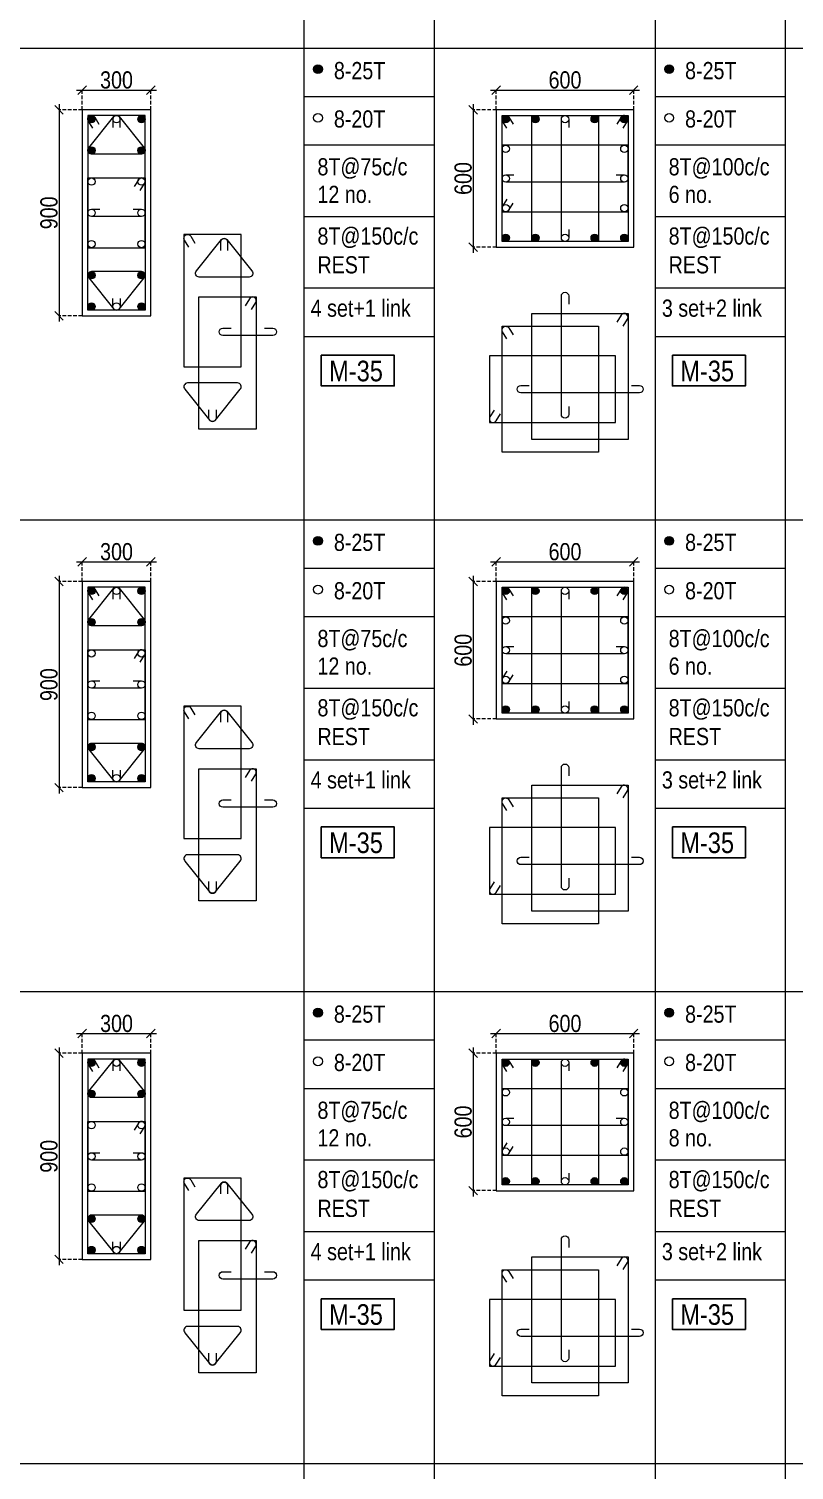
# Model space of a CAD drawing. Header units: millimetres. Extents: x 1112055 to 3390982, y -148532 to 766891.
# Drawn here: x 2762211 to 2775579, y 599864 to 625039 of the extents above; entities that cross this region are included whole.
import ezdxf
from ezdxf.enums import TextEntityAlignment as Align

# ---------------------------------------------------------------- set-up
doc = ezdxf.new("R2010")
doc.units = ezdxf.units.MM
doc.header["$PDMODE"] = 35
doc.header["$PDSIZE"] = -25
doc.linetypes.add('DASHED2', pattern=[0.375, 0.25, -0.125])
doc.linetypes.add('Hidden', pattern=[9.525, 6.35, -3.175])
for name, color, linetype, lineweight in [('B COL. SIZE DIM', 220, 'Continuous', 25), ('B COLSCH', 204, 'Continuous', 20), ('B COLUMN', 1, 'Hidden', 9), ('B STEEL', 34, 'Continuous', 15)]:
    doc.layers.add(name, color=color, linetype=linetype, lineweight=lineweight)
doc.layers.add('B TEXT', color=7, linetype='Continuous')
doc.styles.add('dim inside', font='romans.shx', dxfattribs={"width": 0.8, "height": 125})
doc.styles.add('SWINC', font='swissc.ttf')
doc.dimstyles.new('dim inside', dxfattribs={"dimtxt": 125, "dimasz": 100, "dimexe": 0, "dimexo": 0, "dimgap": 10, "dimtad": 0, "dimdec": 0, "dimzin": 0, "dimdsep": 46, "dimtxsty": 'dim inside', "dimblk": 'SMALL', "dimcen": 0.09, "dimadec": 0, "dimazin": 0, "dimtfac": 1, "dimtdec": 0, "dimtofl": 0, "dimtmove": 0, "dimatfit": 3, "dimfxl": 1, "dimtolj": 1, "dimtzin": 0, "dimarcsym": 2})

# ---------------------------------------------------------------- blocks, each defined once
blk = doc.blocks.new('_Oblique')
at = {"color": 0, "linetype": 'ByBlock', "lineweight": -2}
blk.add_line((-0.5, -0.5), (0.5, 0.5), dxfattribs=at)
blk = doc.blocks.new('*D5499')
at = {"layer": 'B COL. SIZE DIM', "color": 250, "lineweight": 9, "ltscale": 250, "transparency": 16777216}
blk.add_line((2763043, 607490), (2764443, 607490), dxfattribs=at)
at = {"layer": 'B COL. SIZE DIM', "color": 250, "linetype": 'DASHED2', "lineweight": 9, "ltscale": 250, "transparency": 16777216}
for p, q in [((2763143, 607146), (2763143, 607490)), ((2764343, 607146), (2764343, 607490))]:
    blk.add_line(p, q, dxfattribs=at)
at = {"layer": 'Defpoints', "color": 0, "lineweight": 40, "transparency": 16777216}
for p in [(2764343, 607490), (2763143, 607146), (2764343, 607146)]:
    blk.add_point(p, dxfattribs=at)
at = {"layer": 'B COL. SIZE DIM', "color": 250, "lineweight": 9, "transparency": 16777216, "xscale": 150, "yscale": 150, "zscale": 150, "rotation": 180}
blk.add_blockref('_Oblique', (2763143, 607490), dxfattribs=at)
at = {"layer": 'B COL. SIZE DIM', "color": 250, "lineweight": 9, "transparency": 16777216, "xscale": 150, "yscale": 150, "zscale": 150}
blk.add_blockref('_Oblique', (2764343, 607490), dxfattribs=at)
at = {"layer": 'B COL. SIZE DIM', "color": 6, "transparency": 16777216, "insert": (2763743, 607665), "char_height": 300, "attachment_point": 5, "style": 'SWINC'}
blk.add_mtext('\\A1;300', dxfattribs=at)
blk = doc.blocks.new('*D5500')
at = {"layer": 'B COL. SIZE DIM', "color": 250, "lineweight": 9, "ltscale": 250, "transparency": 16777216}
blk.add_line((2762739, 607246), (2762739, 603446), dxfattribs=at)
at = {"layer": 'B COL. SIZE DIM', "color": 250, "linetype": 'DASHED2', "lineweight": 9, "ltscale": 250, "transparency": 16777216}
for p, q in [((2763143, 607146), (2762739, 607146)), ((2763143, 603546), (2762739, 603546))]:
    blk.add_line(p, q, dxfattribs=at)
at = {"layer": 'Defpoints', "color": 0, "lineweight": 40, "transparency": 16777216}
for p in [(2763143, 607146), (2762739, 603546), (2763143, 603546)]:
    blk.add_point(p, dxfattribs=at)
at = {"layer": 'B COL. SIZE DIM', "color": 250, "lineweight": 9, "transparency": 16777216, "xscale": 150, "yscale": 150, "zscale": 150}
for p, rotation in [((2762739, 607146), 90), ((2762739, 603546), 270)]:
    blk.add_blockref('_Oblique', p, dxfattribs=dict(at, rotation=rotation))
at = {"layer": 'B COL. SIZE DIM', "color": 6, "transparency": 16777216, "insert": (2762564, 605346), "char_height": 300, "attachment_point": 5, "rotation": 90, "style": 'SWINC'}
blk.add_mtext('\\A1;900', dxfattribs=at)
blk = doc.blocks.new('*D5501')
at = {"layer": 'B COL. SIZE DIM', "color": 250, "lineweight": 9, "ltscale": 250, "transparency": 16777216}
blk.add_line((2763043, 615730), (2764443, 615730), dxfattribs=at)
at = {"layer": 'B COL. SIZE DIM', "color": 250, "linetype": 'DASHED2', "lineweight": 9, "ltscale": 250, "transparency": 16777216}
for p, q in [((2763143, 615385), (2763143, 615730)), ((2764343, 615385), (2764343, 615730))]:
    blk.add_line(p, q, dxfattribs=at)
at = {"layer": 'Defpoints', "color": 0, "lineweight": 40, "transparency": 16777216}
for p in [(2764343, 615730), (2763143, 615385), (2764343, 615385)]:
    blk.add_point(p, dxfattribs=at)
at = {"layer": 'B COL. SIZE DIM', "color": 250, "lineweight": 9, "transparency": 16777216, "xscale": 150, "yscale": 150, "zscale": 150, "rotation": 180}
blk.add_blockref('_Oblique', (2763143, 615730), dxfattribs=at)
at = {"layer": 'B COL. SIZE DIM', "color": 250, "lineweight": 9, "transparency": 16777216, "xscale": 150, "yscale": 150, "zscale": 150}
blk.add_blockref('_Oblique', (2764343, 615730), dxfattribs=at)
at = {"layer": 'B COL. SIZE DIM', "color": 6, "transparency": 16777216, "insert": (2763743, 615905), "char_height": 300, "attachment_point": 5, "style": 'SWINC'}
blk.add_mtext('\\A1;300', dxfattribs=at)
blk = doc.blocks.new('*D5502')
at = {"layer": 'B COL. SIZE DIM', "color": 250, "lineweight": 9, "ltscale": 250, "transparency": 16777216}
blk.add_line((2762739, 615485), (2762739, 611685), dxfattribs=at)
at = {"layer": 'B COL. SIZE DIM', "color": 250, "linetype": 'DASHED2', "lineweight": 9, "ltscale": 250, "transparency": 16777216}
for p, q in [((2763143, 615385), (2762739, 615385)), ((2763143, 611785), (2762739, 611785))]:
    blk.add_line(p, q, dxfattribs=at)
at = {"layer": 'Defpoints', "color": 0, "lineweight": 40, "transparency": 16777216}
for p in [(2763143, 615385), (2762739, 611785), (2763143, 611785)]:
    blk.add_point(p, dxfattribs=at)
at = {"layer": 'B COL. SIZE DIM', "color": 250, "lineweight": 9, "transparency": 16777216, "xscale": 150, "yscale": 150, "zscale": 150}
for p, rotation in [((2762739, 615385), 90), ((2762739, 611785), 270)]:
    blk.add_blockref('_Oblique', p, dxfattribs=dict(at, rotation=rotation))
at = {"layer": 'B COL. SIZE DIM', "color": 6, "transparency": 16777216, "insert": (2762564, 613585), "char_height": 300, "attachment_point": 5, "rotation": 90, "style": 'SWINC'}
blk.add_mtext('\\A1;900', dxfattribs=at)
blk = doc.blocks.new('*D5503')
at = {"layer": 'B COL. SIZE DIM', "color": 250, "lineweight": 9, "ltscale": 250, "transparency": 16777216}
blk.add_line((2763043, 623970), (2764443, 623970), dxfattribs=at)
at = {"layer": 'B COL. SIZE DIM', "color": 250, "linetype": 'DASHED2', "lineweight": 9, "ltscale": 250, "transparency": 16777216}
for p, q in [((2763143, 623625), (2763143, 623970)), ((2764343, 623625), (2764343, 623970))]:
    blk.add_line(p, q, dxfattribs=at)
at = {"layer": 'Defpoints', "color": 0, "lineweight": 40, "transparency": 16777216}
for p in [(2764343, 623970), (2763143, 623625), (2764343, 623625)]:
    blk.add_point(p, dxfattribs=at)
at = {"layer": 'B COL. SIZE DIM', "color": 250, "lineweight": 9, "transparency": 16777216, "xscale": 150, "yscale": 150, "zscale": 150, "rotation": 180}
blk.add_blockref('_Oblique', (2763143, 623970), dxfattribs=at)
at = {"layer": 'B COL. SIZE DIM', "color": 250, "lineweight": 9, "transparency": 16777216, "xscale": 150, "yscale": 150, "zscale": 150}
blk.add_blockref('_Oblique', (2764343, 623970), dxfattribs=at)
at = {"layer": 'B COL. SIZE DIM', "color": 6, "transparency": 16777216, "insert": (2763743, 624145), "char_height": 300, "attachment_point": 5, "style": 'SWINC'}
blk.add_mtext('\\A1;300', dxfattribs=at)
blk = doc.blocks.new('*D5504')
at = {"layer": 'B COL. SIZE DIM', "color": 250, "lineweight": 9, "ltscale": 250, "transparency": 16777216}
blk.add_line((2762739, 623725), (2762739, 619925), dxfattribs=at)
at = {"layer": 'B COL. SIZE DIM', "color": 250, "linetype": 'DASHED2', "lineweight": 9, "ltscale": 250, "transparency": 16777216}
for p, q in [((2763143, 623625), (2762739, 623625)), ((2763143, 620025), (2762739, 620025))]:
    blk.add_line(p, q, dxfattribs=at)
at = {"layer": 'Defpoints', "color": 0, "lineweight": 40, "transparency": 16777216}
for p in [(2763143, 623625), (2762739, 620025), (2763143, 620025)]:
    blk.add_point(p, dxfattribs=at)
at = {"layer": 'B COL. SIZE DIM', "color": 250, "lineweight": 9, "transparency": 16777216, "xscale": 150, "yscale": 150, "zscale": 150}
for p, rotation in [((2762739, 623625), 90), ((2762739, 620025), 270)]:
    blk.add_blockref('_Oblique', p, dxfattribs=dict(at, rotation=rotation))
at = {"layer": 'B COL. SIZE DIM', "color": 6, "transparency": 16777216, "insert": (2762564, 621825), "char_height": 300, "attachment_point": 5, "rotation": 90, "style": 'SWINC'}
blk.add_mtext('\\A1;900', dxfattribs=at)
blk = doc.blocks.new('*D5677')
at = {"layer": 'B COL. SIZE DIM', "color": 250, "lineweight": 9, "ltscale": 250, "transparency": 16777216}
blk.add_line((2770276, 607490), (2772876, 607490), dxfattribs=at)
at = {"layer": 'B COL. SIZE DIM', "color": 250, "linetype": 'DASHED2', "lineweight": 9, "ltscale": 250, "transparency": 16777216}
for p, q in [((2770376, 607146), (2770376, 607490)), ((2772776, 607146), (2772776, 607490))]:
    blk.add_line(p, q, dxfattribs=at)
at = {"layer": 'Defpoints', "color": 0, "lineweight": 40, "transparency": 16777216}
for p in [(2772776, 607490), (2770376, 607146), (2772776, 607146)]:
    blk.add_point(p, dxfattribs=at)
at = {"layer": 'B COL. SIZE DIM', "color": 250, "lineweight": 9, "transparency": 16777216, "xscale": 150, "yscale": 150, "zscale": 150, "rotation": 180}
blk.add_blockref('_Oblique', (2770376, 607490), dxfattribs=at)
at = {"layer": 'B COL. SIZE DIM', "color": 250, "lineweight": 9, "transparency": 16777216, "xscale": 150, "yscale": 150, "zscale": 150}
blk.add_blockref('_Oblique', (2772776, 607490), dxfattribs=at)
at = {"layer": 'B COL. SIZE DIM', "color": 6, "transparency": 16777216, "insert": (2771576, 607665), "char_height": 300, "attachment_point": 5, "style": 'SWINC'}
blk.add_mtext('\\A1;600', dxfattribs=at)
blk = doc.blocks.new('*D5678')
at = {"layer": 'B COL. SIZE DIM', "color": 250, "lineweight": 9, "ltscale": 250, "transparency": 16777216}
blk.add_line((2769973, 607246), (2769973, 604646), dxfattribs=at)
at = {"layer": 'B COL. SIZE DIM', "color": 250, "linetype": 'DASHED2', "lineweight": 9, "ltscale": 250, "transparency": 16777216}
for p, q in [((2770376, 607146), (2769973, 607146)), ((2770376, 604746), (2769973, 604746))]:
    blk.add_line(p, q, dxfattribs=at)
at = {"layer": 'Defpoints', "color": 0, "lineweight": 40, "transparency": 16777216}
for p in [(2770376, 607146), (2769973, 604746), (2770376, 604746)]:
    blk.add_point(p, dxfattribs=at)
at = {"layer": 'B COL. SIZE DIM', "color": 250, "lineweight": 9, "transparency": 16777216, "xscale": 150, "yscale": 150, "zscale": 150}
for p, rotation in [((2769973, 607146), 90), ((2769973, 604746), 270)]:
    blk.add_blockref('_Oblique', p, dxfattribs=dict(at, rotation=rotation))
at = {"layer": 'B COL. SIZE DIM', "color": 6, "transparency": 16777216, "insert": (2769798, 605946), "char_height": 300, "attachment_point": 5, "rotation": 90, "style": 'SWINC'}
blk.add_mtext('\\A1;600', dxfattribs=at)
blk = doc.blocks.new('*D5679')
at = {"layer": 'B COL. SIZE DIM', "color": 250, "lineweight": 9, "ltscale": 250, "transparency": 16777216}
blk.add_line((2770276, 615730), (2772876, 615730), dxfattribs=at)
at = {"layer": 'B COL. SIZE DIM', "color": 250, "linetype": 'DASHED2', "lineweight": 9, "ltscale": 250, "transparency": 16777216}
for p, q in [((2770376, 615385), (2770376, 615730)), ((2772776, 615385), (2772776, 615730))]:
    blk.add_line(p, q, dxfattribs=at)
at = {"layer": 'Defpoints', "color": 0, "lineweight": 40, "transparency": 16777216}
for p in [(2772776, 615730), (2770376, 615385), (2772776, 615385)]:
    blk.add_point(p, dxfattribs=at)
at = {"layer": 'B COL. SIZE DIM', "color": 250, "lineweight": 9, "transparency": 16777216, "xscale": 150, "yscale": 150, "zscale": 150, "rotation": 180}
blk.add_blockref('_Oblique', (2770376, 615730), dxfattribs=at)
at = {"layer": 'B COL. SIZE DIM', "color": 250, "lineweight": 9, "transparency": 16777216, "xscale": 150, "yscale": 150, "zscale": 150}
blk.add_blockref('_Oblique', (2772776, 615730), dxfattribs=at)
at = {"layer": 'B COL. SIZE DIM', "color": 6, "transparency": 16777216, "insert": (2771576, 615905), "char_height": 300, "attachment_point": 5, "style": 'SWINC'}
blk.add_mtext('\\A1;600', dxfattribs=at)
blk = doc.blocks.new('*D5680')
at = {"layer": 'B COL. SIZE DIM', "color": 250, "lineweight": 9, "ltscale": 250, "transparency": 16777216}
blk.add_line((2769973, 615485), (2769973, 612885), dxfattribs=at)
at = {"layer": 'B COL. SIZE DIM', "color": 250, "linetype": 'DASHED2', "lineweight": 9, "ltscale": 250, "transparency": 16777216}
for p, q in [((2770376, 615385), (2769973, 615385)), ((2770376, 612985), (2769973, 612985))]:
    blk.add_line(p, q, dxfattribs=at)
at = {"layer": 'Defpoints', "color": 0, "lineweight": 40, "transparency": 16777216}
for p in [(2770376, 615385), (2769973, 612985), (2770376, 612985)]:
    blk.add_point(p, dxfattribs=at)
at = {"layer": 'B COL. SIZE DIM', "color": 250, "lineweight": 9, "transparency": 16777216, "xscale": 150, "yscale": 150, "zscale": 150}
for p, rotation in [((2769973, 615385), 90), ((2769973, 612985), 270)]:
    blk.add_blockref('_Oblique', p, dxfattribs=dict(at, rotation=rotation))
at = {"layer": 'B COL. SIZE DIM', "color": 6, "transparency": 16777216, "insert": (2769798, 614185), "char_height": 300, "attachment_point": 5, "rotation": 90, "style": 'SWINC'}
blk.add_mtext('\\A1;600', dxfattribs=at)
blk = doc.blocks.new('*D5681')
at = {"layer": 'B COL. SIZE DIM', "color": 250, "lineweight": 9, "ltscale": 250, "transparency": 16777216}
blk.add_line((2770276, 623970), (2772876, 623970), dxfattribs=at)
at = {"layer": 'B COL. SIZE DIM', "color": 250, "linetype": 'DASHED2', "lineweight": 9, "ltscale": 250, "transparency": 16777216}
for p, q in [((2770376, 623625), (2770376, 623970)), ((2772776, 623625), (2772776, 623970))]:
    blk.add_line(p, q, dxfattribs=at)
at = {"layer": 'Defpoints', "color": 0, "lineweight": 40, "transparency": 16777216}
for p in [(2772776, 623970), (2770376, 623625), (2772776, 623625)]:
    blk.add_point(p, dxfattribs=at)
at = {"layer": 'B COL. SIZE DIM', "color": 250, "lineweight": 9, "transparency": 16777216, "xscale": 150, "yscale": 150, "zscale": 150, "rotation": 180}
blk.add_blockref('_Oblique', (2770376, 623970), dxfattribs=at)
at = {"layer": 'B COL. SIZE DIM', "color": 250, "lineweight": 9, "transparency": 16777216, "xscale": 150, "yscale": 150, "zscale": 150}
blk.add_blockref('_Oblique', (2772776, 623970), dxfattribs=at)
at = {"layer": 'B COL. SIZE DIM', "color": 6, "transparency": 16777216, "insert": (2771576, 624145), "char_height": 300, "attachment_point": 5, "style": 'SWINC'}
blk.add_mtext('\\A1;600', dxfattribs=at)
blk = doc.blocks.new('*D5682')
at = {"layer": 'B COL. SIZE DIM', "color": 250, "lineweight": 9, "ltscale": 250, "transparency": 16777216}
blk.add_line((2769973, 623725), (2769973, 621125), dxfattribs=at)
at = {"layer": 'B COL. SIZE DIM', "color": 250, "linetype": 'DASHED2', "lineweight": 9, "ltscale": 250, "transparency": 16777216}
for p, q in [((2770376, 623625), (2769973, 623625)), ((2770376, 621225), (2769973, 621225))]:
    blk.add_line(p, q, dxfattribs=at)
at = {"layer": 'Defpoints', "color": 0, "lineweight": 40, "transparency": 16777216}
for p in [(2770376, 623625), (2769973, 621225), (2770376, 621225)]:
    blk.add_point(p, dxfattribs=at)
at = {"layer": 'B COL. SIZE DIM', "color": 250, "lineweight": 9, "transparency": 16777216, "xscale": 150, "yscale": 150, "zscale": 150}
for p, rotation in [((2769973, 623625), 90), ((2769973, 621225), 270)]:
    blk.add_blockref('_Oblique', p, dxfattribs=dict(at, rotation=rotation))
at = {"layer": 'B COL. SIZE DIM', "color": 6, "transparency": 16777216, "insert": (2769798, 622425), "char_height": 300, "attachment_point": 5, "rotation": 90, "style": 'SWINC'}
blk.add_mtext('\\A1;600', dxfattribs=at)

msp = doc.modelspace()

# ---------------------------------------------------------------- hatches: boundary and pattern name
at = {"layer": 'B STEEL', "lineweight": 9, "ltscale": 0.5}
h = msp.add_hatch(color=34, dxfattribs=at)
edge = h.paths.add_edge_path()
edge.add_arc((2767261.3, 624334.4), 76.8, 0, 360)
h = msp.add_hatch(color=34, dxfattribs=at)
edge = h.paths.add_edge_path()
edge.add_arc((2773394.9, 624334.4), 76.8, 0, 360)
h = msp.add_hatch(color=34, dxfattribs=at)
edge = h.paths.add_edge_path()
edge.add_arc((2763306.9, 623461.2), 64, 0, 360)
h = msp.add_hatch(color=34, dxfattribs=at)
edge = h.paths.add_edge_path()
edge.add_arc((2764178.9, 623461.2), 64, 180, 540, ccw=False)
h = msp.add_hatch(color=34, dxfattribs=at)
edge = h.paths.add_edge_path()
edge.add_arc((2770540.5, 623461.2), 64, 0, 360)
at = {"layer": 'B STEEL'}
h = msp.add_hatch(color=34, dxfattribs=at)
edge = h.paths.add_edge_path()
edge.add_arc((2771058.5, 623461.2), 64, 0, 360)
h = msp.add_hatch(color=34, dxfattribs=at)
edge = h.paths.add_edge_path()
edge.add_arc((2772094.4, 623461.2), 64, 0, 360)
at = {"layer": 'B STEEL', "lineweight": 9, "ltscale": 0.5}
h = msp.add_hatch(color=34, dxfattribs=at)
edge = h.paths.add_edge_path()
edge.add_arc((2772612.4, 623461.2), 64, 180, 540, ccw=False)
h = msp.add_hatch(color=34, dxfattribs=at)
edge = h.paths.add_edge_path()
edge.add_arc((2763306.9, 622915.9), 64, 0, 360, ccw=False)
h = msp.add_hatch(color=34, dxfattribs=at)
edge = h.paths.add_edge_path()
edge.add_arc((2764178.9, 622915.9), 64, -180, 180)
h = msp.add_hatch(color=34, dxfattribs=at)
edge = h.paths.add_edge_path()
edge.add_arc((2770540.5, 621389.2), 64, 0, 360, ccw=False)
at = {"layer": 'B STEEL'}
h = msp.add_hatch(color=34, dxfattribs=at)
edge = h.paths.add_edge_path()
edge.add_arc((2771058.5, 621389.2), 64, 0, 360)
h = msp.add_hatch(color=34, dxfattribs=at)
edge = h.paths.add_edge_path()
edge.add_arc((2772094.4, 621389.2), 64, 0, 360)
at = {"layer": 'B STEEL', "lineweight": 9, "ltscale": 0.5}
h = msp.add_hatch(color=34, dxfattribs=at)
edge = h.paths.add_edge_path()
edge.add_arc((2772612.4, 621389.2), 64, -180, 180)
h = msp.add_hatch(color=34, dxfattribs=at)
edge = h.paths.add_edge_path()
edge.add_arc((2763306.9, 620734.6), 64, 0, 360, ccw=False)
h = msp.add_hatch(color=34, dxfattribs=at)
edge = h.paths.add_edge_path()
edge.add_arc((2764178.9, 620734.6), 64, -180, 180)
h = msp.add_hatch(color=34, dxfattribs=at)
edge = h.paths.add_edge_path()
edge.add_arc((2763306.9, 620189.2), 64, 0, 360, ccw=False)
h = msp.add_hatch(color=34, dxfattribs=at)
edge = h.paths.add_edge_path()
edge.add_arc((2764178.9, 620189.2), 64, -180, 180)
h = msp.add_hatch(color=34, dxfattribs=at)
edge = h.paths.add_edge_path()
edge.add_arc((2767261.3, 616094.5), 76.8, 0, 360)
h = msp.add_hatch(color=34, dxfattribs=at)
edge = h.paths.add_edge_path()
edge.add_arc((2773394.9, 616094.5), 76.8, 0, 360)
h = msp.add_hatch(color=34, dxfattribs=at)
edge = h.paths.add_edge_path()
edge.add_arc((2763306.9, 615221.3), 64, 0, 360)
h = msp.add_hatch(color=34, dxfattribs=at)
edge = h.paths.add_edge_path()
edge.add_arc((2764178.9, 615221.3), 64, 180, 540, ccw=False)
h = msp.add_hatch(color=34, dxfattribs=at)
edge = h.paths.add_edge_path()
edge.add_arc((2770540.5, 615221.3), 64, 0, 360)
at = {"layer": 'B STEEL'}
h = msp.add_hatch(color=34, dxfattribs=at)
edge = h.paths.add_edge_path()
edge.add_arc((2771058.5, 615221.3), 64, 0, 360)
h = msp.add_hatch(color=34, dxfattribs=at)
edge = h.paths.add_edge_path()
edge.add_arc((2772094.4, 615221.3), 64, 0, 360)
at = {"layer": 'B STEEL', "lineweight": 9, "ltscale": 0.5}
h = msp.add_hatch(color=34, dxfattribs=at)
edge = h.paths.add_edge_path()
edge.add_arc((2772612.4, 615221.3), 64, 180, 540, ccw=False)
h = msp.add_hatch(color=34, dxfattribs=at)
edge = h.paths.add_edge_path()
edge.add_arc((2763306.9, 614676), 64, 0, 360, ccw=False)
h = msp.add_hatch(color=34, dxfattribs=at)
edge = h.paths.add_edge_path()
edge.add_arc((2764178.9, 614676), 64, -180, 180)
h = msp.add_hatch(color=34, dxfattribs=at)
edge = h.paths.add_edge_path()
edge.add_arc((2770540.5, 613149.4), 64, 0, 360, ccw=False)
at = {"layer": 'B STEEL'}
h = msp.add_hatch(color=34, dxfattribs=at)
edge = h.paths.add_edge_path()
edge.add_arc((2771058.5, 613149.4), 64, 0, 360)
h = msp.add_hatch(color=34, dxfattribs=at)
edge = h.paths.add_edge_path()
edge.add_arc((2772094.4, 613149.4), 64, 0, 360)
at = {"layer": 'B STEEL', "lineweight": 9, "ltscale": 0.5}
h = msp.add_hatch(color=34, dxfattribs=at)
edge = h.paths.add_edge_path()
edge.add_arc((2772612.4, 613149.4), 64, -180, 180)
h = msp.add_hatch(color=34, dxfattribs=at)
edge = h.paths.add_edge_path()
edge.add_arc((2763306.9, 612494.7), 64, 0, 360, ccw=False)
h = msp.add_hatch(color=34, dxfattribs=at)
edge = h.paths.add_edge_path()
edge.add_arc((2764178.9, 612494.7), 64, -180, 180)
h = msp.add_hatch(color=34, dxfattribs=at)
edge = h.paths.add_edge_path()
edge.add_arc((2763306.9, 611949.4), 64, 0, 360, ccw=False)
h = msp.add_hatch(color=34, dxfattribs=at)
edge = h.paths.add_edge_path()
edge.add_arc((2764178.9, 611949.4), 64, -180, 180)
h = msp.add_hatch(color=34, dxfattribs=at)
edge = h.paths.add_edge_path()
edge.add_arc((2767261.3, 607854.7), 76.8, 0, 360)
h = msp.add_hatch(color=34, dxfattribs=at)
edge = h.paths.add_edge_path()
edge.add_arc((2773394.9, 607854.7), 76.8, 0, 360)
h = msp.add_hatch(color=34, dxfattribs=at)
edge = h.paths.add_edge_path()
edge.add_arc((2763306.9, 606981.5), 64, 0, 360)
h = msp.add_hatch(color=34, dxfattribs=at)
edge = h.paths.add_edge_path()
edge.add_arc((2764178.9, 606981.5), 64, 180, 540, ccw=False)
h = msp.add_hatch(color=34, dxfattribs=at)
edge = h.paths.add_edge_path()
edge.add_arc((2770540.5, 606981.5), 64, 0, 360)
at = {"layer": 'B STEEL'}
h = msp.add_hatch(color=34, dxfattribs=at)
edge = h.paths.add_edge_path()
edge.add_arc((2771058.5, 606981.5), 64, 0, 360)
h = msp.add_hatch(color=34, dxfattribs=at)
edge = h.paths.add_edge_path()
edge.add_arc((2772094.4, 606981.5), 64, 0, 360)
at = {"layer": 'B STEEL', "lineweight": 9, "ltscale": 0.5}
h = msp.add_hatch(color=34, dxfattribs=at)
edge = h.paths.add_edge_path()
edge.add_arc((2772612.4, 606981.5), 64, 180, 540, ccw=False)
h = msp.add_hatch(color=34, dxfattribs=at)
edge = h.paths.add_edge_path()
edge.add_arc((2763306.9, 606436.2), 64, 0, 360, ccw=False)
h = msp.add_hatch(color=34, dxfattribs=at)
edge = h.paths.add_edge_path()
edge.add_arc((2764178.9, 606436.2), 64, -180, 180)
h = msp.add_hatch(color=34, dxfattribs=at)
edge = h.paths.add_edge_path()
edge.add_arc((2770540.5, 604909.5), 64, 0, 360, ccw=False)
at = {"layer": 'B STEEL'}
h = msp.add_hatch(color=34, dxfattribs=at)
edge = h.paths.add_edge_path()
edge.add_arc((2771058.5, 604909.5), 64, 0, 360)
h = msp.add_hatch(color=34, dxfattribs=at)
edge = h.paths.add_edge_path()
edge.add_arc((2772094.4, 604909.5), 64, 0, 360)
at = {"layer": 'B STEEL', "lineweight": 9, "ltscale": 0.5}
h = msp.add_hatch(color=34, dxfattribs=at)
edge = h.paths.add_edge_path()
edge.add_arc((2772612.4, 604909.5), 64, -180, 180)
h = msp.add_hatch(color=34, dxfattribs=at)
edge = h.paths.add_edge_path()
edge.add_arc((2763306.9, 604254.9), 64, 0, 360, ccw=False)
h = msp.add_hatch(color=34, dxfattribs=at)
edge = h.paths.add_edge_path()
edge.add_arc((2764178.9, 604254.9), 64, -180, 180)
h = msp.add_hatch(color=34, dxfattribs=at)
edge = h.paths.add_edge_path()
edge.add_arc((2763306.9, 603709.5), 64, 0, 360, ccw=False)
h = msp.add_hatch(color=34, dxfattribs=at)
edge = h.paths.add_edge_path()
edge.add_arc((2764178.9, 603709.5), 64, -180, 180)

# ---------------------------------------------------------------- linework, layer by layer
at = {"layer": 'B COLSCH', "color": 250, "lineweight": 0}
for p, q in [((2769289.4, 649422.2), (2769289.4, 574628.3)), ((2775423, 649422.2), (2775423, 574628.3)), ((2773148.6, 641182.4), (2773148.6, 583503.5)), ((2767015, 632942.5), (2767015, 583503.5)), ((2686433.2, 624702.7), (2815548.4, 624702.7)), ((2767015, 623857.7), (2769289.4, 623857.7)), ((2773148.6, 623857.7), (2775423, 623857.7)), ((2767015, 623012.7), (2769289.4, 623012.7)), ((2773148.6, 623012.7), (2775423, 623012.7)), ((2767015, 621762.9), (2769289.4, 621762.9)), ((2773148.6, 621762.9), (2775423, 621762.9)), ((2767015, 620513.1), (2769289.4, 620513.1)), ((2773148.6, 620513.1), (2775423, 620513.1)), ((2767015, 619668.2), (2769289.4, 619668.2)), ((2773148.6, 619668.2), (2775423, 619668.2)), ((2686433.2, 616462.8), (2815548.4, 616462.8)), ((2767015, 615617.8), (2769289.4, 615617.8)), ((2773148.6, 615617.8), (2775423, 615617.8)), ((2767015, 614772.8), (2769289.4, 614772.8)), ((2773148.6, 614772.8), (2775423, 614772.8)), ((2767015, 613523.1), (2769289.4, 613523.1)), ((2773148.6, 613523.1), (2775423, 613523.1)), ((2767015, 612273.3), (2769289.4, 612273.3)), ((2773148.6, 612273.3), (2775423, 612273.3)), ((2767015, 611428.3), (2769289.4, 611428.3)), ((2773148.6, 611428.3), (2775423, 611428.3)), ((2686433.2, 608223), (2815548.4, 608223)), ((2767015, 607378), (2769289.4, 607378)), ((2773148.6, 607378), (2775423, 607378)), ((2767015, 606533), (2769289.4, 606533)), ((2773148.6, 606533), (2775423, 606533)), ((2767015, 605283.2), (2769289.4, 605283.2)), ((2773148.6, 605283.2), (2775423, 605283.2)), ((2767015, 604033.5), (2769289.4, 604033.5)), ((2773148.6, 604033.5), (2775423, 604033.5)), ((2767015, 603188.5), (2769289.4, 603188.5)), ((2773148.6, 603188.5), (2775423, 603188.5)), ((2686433.2, 599983.1), (2815548.4, 599983.1))]:
    msp.add_line(p, q, dxfattribs=at)
at = {"layer": 'B COLUMN', "color": 1, "linetype": 'ByBlock', "lineweight": 20}
for points in [[(2763142.9, 620025.2), (2764342.9, 620025.2), (2764342.9, 623625.2), (2763142.9, 623625.2)], [(2770376.5, 621225.2), (2772776.5, 621225.2), (2772776.5, 623625.2), (2770376.5, 623625.2)], [(2763142.9, 611785.4), (2764342.9, 611785.4), (2764342.9, 615385.4), (2763142.9, 615385.4)], [(2770376.5, 612985.4), (2772776.5, 612985.4), (2772776.5, 615385.4), (2770376.5, 615385.4)], [(2763142.9, 603545.5), (2764342.9, 603545.5), (2764342.9, 607145.5), (2763142.9, 607145.5)], [(2770376.5, 604745.5), (2772776.5, 604745.5), (2772776.5, 607145.5), (2770376.5, 607145.5)]]:
    msp.add_lwpolyline(points, close=True, dxfattribs=at)
at = {"layer": 'B STEEL', "color": 34, "lineweight": 9, "ltscale": 0.5}
for points in [[(2763242.9, 621215.9), (2764242.9, 621215.9), (2764242.9, 623525.2), (2763242.9, 623525.2)], [(2772158.5, 623525.2), (2772158.5, 621325.2), (2770476.5, 621325.2), (2770476.5, 623525.2)], [(2772676.5, 623525.2), (2772676.5, 621325.2), (2770994.4, 621325.2), (2770994.4, 623525.2)], [(2770476.5, 621843.2), (2772676.5, 621843.2), (2772676.5, 623007.2), (2770476.5, 623007.2)], [(2763242.9, 622434.6), (2764242.9, 622434.6), (2764242.9, 620125.2), (2763242.9, 620125.2)], [(2764920.2, 619136.8), (2765920.2, 619136.8), (2765920.2, 621446.1), (2764920.2, 621446.1)], [(2765182.9, 620355.5), (2766182.9, 620355.5), (2766182.9, 618046.1), (2765182.9, 618046.1)], [(2772158.5, 619844.4), (2772158.5, 617644.4), (2770476.5, 617644.4), (2770476.5, 619844.4)], [(2772676.5, 620067.4), (2772676.5, 617867.4), (2770994.4, 617867.4), (2770994.4, 620067.4)], [(2770255.2, 618162.3), (2772455.2, 618162.3), (2772455.2, 619326.4), (2770255.2, 619326.4)], [(2763242.9, 612976), (2764242.9, 612976), (2764242.9, 615285.4), (2763242.9, 615285.4)], [(2772158.5, 615285.4), (2772158.5, 613085.4), (2770476.5, 613085.4), (2770476.5, 615285.4)], [(2772676.5, 615285.4), (2772676.5, 613085.4), (2770994.4, 613085.4), (2770994.4, 615285.4)], [(2770476.5, 613603.4), (2772676.5, 613603.4), (2772676.5, 614767.4), (2770476.5, 614767.4)], [(2763242.9, 614194.7), (2764242.9, 614194.7), (2764242.9, 611885.4), (2763242.9, 611885.4)], [(2764920.2, 610896.9), (2765920.2, 610896.9), (2765920.2, 613206.3), (2764920.2, 613206.3)], [(2765182.9, 612115.6), (2766182.9, 612115.6), (2766182.9, 609806.3), (2765182.9, 609806.3)], [(2772676.5, 611827.6), (2772676.5, 609627.6), (2770994.4, 609627.6), (2770994.4, 611827.6)], [(2772158.5, 611604.5), (2772158.5, 609404.5), (2770476.5, 609404.5), (2770476.5, 611604.5)], [(2770255.2, 609922.5), (2772455.2, 609922.5), (2772455.2, 611086.5), (2770255.2, 611086.5)], [(2763242.9, 604736.2), (2764242.9, 604736.2), (2764242.9, 607045.5), (2763242.9, 607045.5)], [(2772158.5, 607045.5), (2772158.5, 604845.5), (2770476.5, 604845.5), (2770476.5, 607045.5)], [(2772676.5, 607045.5), (2772676.5, 604845.5), (2770994.4, 604845.5), (2770994.4, 607045.5)], [(2770476.5, 605363.5), (2772676.5, 605363.5), (2772676.5, 606527.5), (2770476.5, 606527.5)], [(2763242.9, 605954.9), (2764242.9, 605954.9), (2764242.9, 603645.5), (2763242.9, 603645.5)], [(2764920.2, 602657.1), (2765920.2, 602657.1), (2765920.2, 604966.5), (2764920.2, 604966.5)], [(2765182.9, 603875.8), (2766182.9, 603875.8), (2766182.9, 601566.5), (2765182.9, 601566.5)], [(2772676.5, 603587.7), (2772676.5, 601387.7), (2770994.4, 601387.7), (2770994.4, 603587.7)], [(2772158.5, 603364.7), (2772158.5, 601164.7), (2770476.5, 601164.7), (2770476.5, 603364.7)], [(2770255.2, 601682.7), (2772455.2, 601682.7), (2772455.2, 602846.7), (2770255.2, 602846.7)]]:
    msp.add_lwpolyline(points, close=True, dxfattribs=at)
for points in [[(2763327.2, 623306.2), (2763252.4, 623427.6, -1), (2763361.5, 623494.7), (2763436.2, 623373.3)], [(2763806.9, 623318.5), (2763806.9, 623461.2, 1), (2763678.9, 623461.2), (2763678.9, 623318.5)], [(2770560.7, 623306.2), (2770486, 623427.6, -1), (2770595, 623494.7), (2770669.8, 623373.3)], [(2771640.5, 621531.9), (2771640.5, 621389.2, -1), (2771512.4, 621389.2), (2771512.4, 623461.2, -1), (2771640.5, 623461.2), (2771640.5, 623318.5)], [(2772592.2, 623306.2), (2772667, 623427.6, 1), (2772557.9, 623494.7), (2772483.1, 623373.3)], [(2764158.6, 622215.5), (2764233.4, 622337, 1), (2764124.4, 622404.1), (2764049.6, 622282.6)], [(2772469.8, 622489.2), (2772612.4, 622489.2, -1), (2772612.4, 622361.2), (2770540.5, 622361.2, -1), (2770540.5, 622489.2), (2770683.1, 622489.2)], [(2764036.2, 621889.2), (2764178.9, 621889.2, -1), (2764178.9, 621761.2), (2763306.9, 621761.2, -1), (2763306.9, 621889.2), (2763449.6, 621889.2)], [(2770560.7, 622062.3), (2770486, 621940.8, 1), (2770595, 621873.7), (2770669.8, 621995.1)], [(2765004.5, 621227.1), (2764929.7, 621348.6, -1), (2765038.8, 621415.7), (2765113.5, 621294.2)], [(2765687.4, 621170.2), (2765687.4, 621312.8, 1), (2765559.4, 621312.8), (2765559.4, 621170.2)], [(2763806.9, 620331.9), (2763806.9, 620189.2, -1), (2763678.9, 620189.2), (2763678.9, 620331.9)], [(2766098.6, 620136.4), (2766173.4, 620257.9, 1), (2766064.3, 620325), (2765989.6, 620203.5)], [(2771640.5, 618444.4), (2771640.5, 618301.7, -1), (2771512.4, 618301.7), (2771512.4, 620373.7, -1), (2771640.5, 620373.7), (2771640.5, 620231.1)], [(2770560.7, 619625.3), (2770486, 619746.8, -1), (2770595, 619813.9), (2770669.8, 619692.4)], [(2772592.2, 619848.4), (2772667, 619969.9, 1), (2772557.9, 620037), (2772483.1, 619915.5)], [(2766330.1, 619810.2), (2766472.8, 619810.2, -1), (2766472.8, 619682.1), (2765600.8, 619682.1, -1), (2765600.8, 619810.2), (2765743.4, 619810.2)], [(2772735.4, 618808.4), (2772878, 618808.4, -1), (2772878, 618680.3), (2770806, 618680.3, -1), (2770806, 618808.4), (2770948.7, 618808.4)], [(2765484.3, 618386.4), (2765484.3, 618243.7, -1), (2765356.2, 618243.7), (2765356.2, 618386.4)], [(2770339.4, 618381.4), (2770264.7, 618259.9, 1), (2770373.7, 618192.8), (2770448.5, 618314.3)], [(2763327.2, 615066.3), (2763252.4, 615187.8, -1), (2763361.5, 615254.9), (2763436.2, 615133.4)], [(2763806.9, 615078.7), (2763806.9, 615221.3, 1), (2763678.9, 615221.3), (2763678.9, 615078.7)], [(2770560.7, 615066.3), (2770486, 615187.8, -1), (2770595, 615254.9), (2770669.8, 615133.4)], [(2771640.5, 613292), (2771640.5, 613149.4, -1), (2771512.4, 613149.4), (2771512.4, 615221.3, -1), (2771640.5, 615221.3), (2771640.5, 615078.7)], [(2772592.2, 615066.3), (2772667, 615187.8, 1), (2772557.9, 615254.9), (2772483.1, 615133.4)], [(2764158.6, 613975.7), (2764233.4, 614097.1, 1), (2764124.4, 614164.2), (2764049.6, 614042.8)], [(2772469.8, 614249.4), (2772612.4, 614249.4, -1), (2772612.4, 614121.3), (2770540.5, 614121.3, -1), (2770540.5, 614249.4), (2770683.1, 614249.4)], [(2770560.7, 613822.4), (2770486, 613700.9, 1), (2770595, 613633.8), (2770669.8, 613755.3)], [(2764036.2, 613649.4), (2764178.9, 613649.4, -1), (2764178.9, 613521.3), (2763306.9, 613521.3, -1), (2763306.9, 613649.4), (2763449.6, 613649.4)], [(2765004.5, 612987.2), (2764929.7, 613108.7, -1), (2765038.8, 613175.8), (2765113.5, 613054.4)], [(2765687.4, 612930.3), (2765687.4, 613073, 1), (2765559.4, 613073), (2765559.4, 612930.3)], [(2763806.9, 612092), (2763806.9, 611949.4, -1), (2763678.9, 611949.4), (2763678.9, 612092)], [(2766098.6, 611896.6), (2766173.4, 612018.1, 1), (2766064.3, 612085.2), (2765989.6, 611963.7)], [(2771640.5, 610204.5), (2771640.5, 610061.9, -1), (2771512.4, 610061.9), (2771512.4, 612133.9, -1), (2771640.5, 612133.9), (2771640.5, 611991.2)], [(2772592.2, 611608.5), (2772667, 611730, 1), (2772557.9, 611797.1), (2772483.1, 611675.6)], [(2766330.1, 611570.3), (2766472.8, 611570.3, -1), (2766472.8, 611442.3), (2765600.8, 611442.3, -1), (2765600.8, 611570.3), (2765743.4, 611570.3)], [(2770560.7, 611385.5), (2770486, 611506.9, -1), (2770595, 611574.1), (2770669.8, 611452.6)], [(2772735.4, 610568.5), (2772878, 610568.5, -1), (2772878, 610440.5), (2770806, 610440.5, -1), (2770806, 610568.5), (2770948.7, 610568.5)], [(2765484.3, 610146.5), (2765484.3, 610003.9, -1), (2765356.2, 610003.9), (2765356.2, 610146.5)], [(2770339.4, 610141.6), (2770264.7, 610020.1, 1), (2770373.7, 609953), (2770448.5, 610074.5)], [(2763327.2, 606826.5), (2763252.4, 606947.9, -1), (2763361.5, 607015.1), (2763436.2, 606893.6)], [(2763806.9, 606838.9), (2763806.9, 606981.5, 1), (2763678.9, 606981.5), (2763678.9, 606838.9)], [(2770560.7, 606826.5), (2770486, 606947.9, -1), (2770595, 607015.1), (2770669.8, 606893.6)], [(2771640.5, 605052.2), (2771640.5, 604909.5, -1), (2771512.4, 604909.5), (2771512.4, 606981.5, -1), (2771640.5, 606981.5), (2771640.5, 606838.9)], [(2772592.2, 606826.5), (2772667, 606947.9, 1), (2772557.9, 607015.1), (2772483.1, 606893.6)], [(2772469.8, 606009.5), (2772612.4, 606009.5, -1), (2772612.4, 605881.5), (2770540.5, 605881.5, -1), (2770540.5, 606009.5), (2770683.1, 606009.5)], [(2764158.6, 605735.8), (2764233.4, 605857.3, 1), (2764124.4, 605924.4), (2764049.6, 605802.9)], [(2770560.7, 605582.6), (2770486, 605461.1, 1), (2770595, 605394), (2770669.8, 605515.5)], [(2764036.2, 605409.5), (2764178.9, 605409.5, -1), (2764178.9, 605281.5), (2763306.9, 605281.5, -1), (2763306.9, 605409.5), (2763449.6, 605409.5)], [(2765004.5, 604747.4), (2764929.7, 604868.9, -1), (2765038.8, 604936), (2765113.5, 604814.5)], [(2765687.4, 604690.5), (2765687.4, 604833.1, 1), (2765559.4, 604833.1), (2765559.4, 604690.5)], [(2771640.5, 601964.7), (2771640.5, 601822, -1), (2771512.4, 601822), (2771512.4, 603894, -1), (2771640.5, 603894), (2771640.5, 603751.4)], [(2763806.9, 603852.2), (2763806.9, 603709.5, -1), (2763678.9, 603709.5), (2763678.9, 603852.2)], [(2766098.6, 603656.7), (2766173.4, 603778.2, 1), (2766064.3, 603845.3), (2765989.6, 603723.9)], [(2772592.2, 603368.7), (2772667, 603490.2, 1), (2772557.9, 603557.3), (2772483.1, 603435.8)], [(2766330.1, 603330.5), (2766472.8, 603330.5, -1), (2766472.8, 603202.4), (2765600.8, 603202.4, -1), (2765600.8, 603330.5), (2765743.4, 603330.5)], [(2770560.7, 603145.6), (2770486, 603267.1, -1), (2770595, 603334.2), (2770669.8, 603212.7)], [(2772735.4, 602328.7), (2772878, 602328.7, -1), (2772878, 602200.7), (2770806, 602200.7, -1), (2770806, 602328.7), (2770948.7, 602328.7)], [(2765484.3, 601906.7), (2765484.3, 601764, -1), (2765356.2, 601764), (2765356.2, 601906.7)], [(2770339.4, 601901.7), (2770264.7, 601780.2, 1), (2770373.7, 601713.1), (2770448.5, 601834.6)]]:
    msp.add_lwpolyline(points, format="xyb", dxfattribs=at)
for points in [[(2763788.1, 623506.5), (2764224.1, 622961.2, -0.6687154), (2764178.9, 622851.8), (2763306.9, 622851.8, -0.6687154), (2763261.7, 622961.2), (2763697.7, 623506.5, -0.4133445)], [(2765668.6, 621358.2), (2766104.6, 620812.8, -0.6687154), (2766059.4, 620703.5), (2765187.4, 620703.5, -0.6687154), (2765142.2, 620812.8), (2765578.2, 621358.2, -0.4133445)], [(2763788.1, 620143.9), (2764224.1, 620689.2, 0.6687154), (2764178.9, 620798.6), (2763306.9, 620798.6, 0.6687154), (2763261.7, 620689.2), (2763697.7, 620143.9, 0.4133445)], [(2765465.4, 618198.4), (2765901.4, 618743.7, 0.6687154), (2765856.2, 618853.1), (2764984.3, 618853.1, 0.6687154), (2764939.1, 618743.7), (2765375, 618198.4, 0.4133445)], [(2763788.1, 615266.7), (2764224.1, 614721.4, -0.6687154), (2764178.9, 614612), (2763306.9, 614612, -0.6687154), (2763261.7, 614721.4), (2763697.7, 615266.7, -0.4133445)], [(2765668.6, 613118.3), (2766104.6, 612573, -0.6687154), (2766059.4, 612463.6), (2765187.4, 612463.6, -0.6687154), (2765142.2, 612573), (2765578.2, 613118.3, -0.4133445)], [(2763788.1, 611904), (2764224.1, 612449.4, 0.6687154), (2764178.9, 612558.7), (2763306.9, 612558.7, 0.6687154), (2763261.7, 612449.4), (2763697.7, 611904, 0.4133445)], [(2765465.4, 609958.6), (2765901.4, 610503.9, 0.6687154), (2765856.2, 610613.2), (2764984.3, 610613.2, 0.6687154), (2764939.1, 610503.9), (2765375, 609958.6, 0.4133445)], [(2763788.1, 607026.8), (2764224.1, 606481.5, -0.6687154), (2764178.9, 606372.2), (2763306.9, 606372.2, -0.6687154), (2763261.7, 606481.5), (2763697.7, 607026.8, -0.4133445)], [(2765668.6, 604878.5), (2766104.6, 604333.1, -0.6687154), (2766059.4, 604223.8), (2765187.4, 604223.8, -0.6687154), (2765142.2, 604333.1), (2765578.2, 604878.5, -0.4133445)], [(2763788.1, 603664.2), (2764224.1, 604209.5, 0.6687154), (2764178.9, 604318.9), (2763306.9, 604318.9, 0.6687154), (2763261.7, 604209.5), (2763697.7, 603664.2, 0.4133445)], [(2765465.4, 601718.7), (2765901.4, 602264, 0.6687154), (2765856.2, 602373.4), (2764984.3, 602373.4, 0.6687154), (2764939.1, 602264), (2765375, 601718.7, 0.4133445)]]:
    msp.add_lwpolyline(points, format="xyb", close=True, dxfattribs=at)
for centre, radius in [((2767261.3, 624334.4), 76.8), ((2773394.9, 624334.4), 76.8), ((2763306.9, 623461.2), 64), ((2763742.9, 623461.2), 64), ((2764178.9, 623461.2), 64), ((2767261.3, 623484.1), 76.8), ((2770540.5, 623461.2), 64), ((2771058.5, 623461.2), 64), ((2771576.5, 623461.2), 64), ((2772094.4, 623461.2), 64), ((2772612.4, 623461.2), 64), ((2773394.9, 623484.1), 76.8), ((2763306.9, 622915.9), 64), ((2764178.9, 622915.9), 64), ((2770540.5, 622943.2), 64), ((2772612.4, 622943.2), 64), ((2763306.9, 622370.5), 64), ((2764178.9, 622370.5), 64), ((2770540.5, 622425.2), 64), ((2772612.4, 622425.2), 64), ((2763306.9, 621825.2), 64), ((2764178.9, 621825.2), 64), ((2770540.5, 621907.2), 64), ((2772612.4, 621907.2), 64), ((2763306.9, 621279.9), 64), ((2764178.9, 621279.9), 64), ((2770540.5, 621389.2), 64), ((2771058.5, 621389.2), 64), ((2771576.5, 621389.2), 64), ((2772094.4, 621389.2), 64), ((2772612.4, 621389.2), 64), ((2763306.9, 620734.6), 64), ((2764178.9, 620734.6), 64), ((2763306.9, 620189.2), 64), ((2763742.9, 620189.2), 64), ((2764178.9, 620189.2), 64), ((2767261.3, 616094.5), 76.8), ((2773394.9, 616094.5), 76.8), ((2763306.9, 615221.3), 64), ((2763742.9, 615221.3), 64), ((2764178.9, 615221.3), 64), ((2767261.3, 615244.3), 76.8), ((2770540.5, 615221.3), 64), ((2771058.5, 615221.3), 64), ((2771576.5, 615221.3), 64), ((2772094.4, 615221.3), 64), ((2772612.4, 615221.3), 64), ((2773394.9, 615244.3), 76.8), ((2763306.9, 614676), 64), ((2764178.9, 614676), 64), ((2770540.5, 614703.4), 64), ((2772612.4, 614703.4), 64), ((2763306.9, 614130.7), 64), ((2764178.9, 614130.7), 64), ((2770540.5, 614185.4), 64), ((2772612.4, 614185.4), 64), ((2763306.9, 613585.4), 64), ((2764178.9, 613585.4), 64), ((2770540.5, 613667.4), 64), ((2772612.4, 613667.4), 64), ((2763306.9, 613040), 64), ((2764178.9, 613040), 64), ((2770540.5, 613149.4), 64), ((2771058.5, 613149.4), 64), ((2771576.5, 613149.4), 64), ((2772094.4, 613149.4), 64), ((2772612.4, 613149.4), 64), ((2763306.9, 612494.7), 64), ((2764178.9, 612494.7), 64), ((2763306.9, 611949.4), 64), ((2763742.9, 611949.4), 64), ((2764178.9, 611949.4), 64), ((2767261.3, 607854.7), 76.8), ((2773394.9, 607854.7), 76.8), ((2763306.9, 606981.5), 64), ((2763742.9, 606981.5), 64), ((2764178.9, 606981.5), 64), ((2767261.3, 607004.4), 76.8), ((2770540.5, 606981.5), 64), ((2771058.5, 606981.5), 64), ((2771576.5, 606981.5), 64), ((2772094.4, 606981.5), 64), ((2772612.4, 606981.5), 64), ((2773394.9, 607004.4), 76.8), ((2763306.9, 606436.2), 64), ((2764178.9, 606436.2), 64), ((2770540.5, 606463.5), 64), ((2772612.4, 606463.5), 64), ((2770540.5, 605945.5), 64), ((2772612.4, 605945.5), 64), ((2763306.9, 605890.8), 64), ((2764178.9, 605890.8), 64), ((2770540.5, 605427.5), 64), ((2772612.4, 605427.5), 64), ((2763306.9, 605345.5), 64), ((2764178.9, 605345.5), 64), ((2770540.5, 604909.5), 64), ((2771058.5, 604909.5), 64), ((2771576.5, 604909.5), 64), ((2772094.4, 604909.5), 64), ((2772612.4, 604909.5), 64), ((2763306.9, 604800.2), 64), ((2764178.9, 604800.2), 64), ((2763306.9, 604254.9), 64), ((2764178.9, 604254.9), 64), ((2763306.9, 603709.5), 64), ((2763742.9, 603709.5), 64), ((2764178.9, 603709.5), 64)]:
    msp.add_circle(centre, radius, dxfattribs=at)
at = {"layer": 'B TEXT', "color": 1}
for points in [[(2767318.7, 619339.1), (2768593.3, 619339.1), (2768593.3, 618801.1), (2767318.7, 618801.1)], [(2773452.3, 619339.1), (2774726.9, 619339.1), (2774726.9, 618801.1), (2773452.3, 618801.1)], [(2767318.7, 611099.3), (2768593.3, 611099.3), (2768593.3, 610561.3), (2767318.7, 610561.3)], [(2773452.3, 611099.3), (2774726.9, 611099.3), (2774726.9, 610561.3), (2773452.3, 610561.3)], [(2767318.7, 602859.4), (2768593.3, 602859.4), (2768593.3, 602321.5), (2767318.7, 602321.5)], [(2773452.3, 602859.4), (2774726.9, 602859.4), (2774726.9, 602321.5), (2773452.3, 602321.5)]]:
    msp.add_lwpolyline(points, close=True, dxfattribs=at)

# ---------------------------------------------------------------- texts
at = {"layer": 'B TEXT', "style": 'SWINC'}
for s, p in [('8-25T', (2767539.8, 624159.8)), ('8-25T', (2773673.4, 624159.8)), ('8-20T', (2767539.8, 623314.8)), ('8-20T', (2773673.4, 623314.8)), ('8T@75c/c', (2767252.9, 622480)), ('8T@100c/c', (2773386.5, 622480)), ('12 no.', (2767252.9, 621998.2)), ('6 no.', (2773386.5, 621998.2)), ('8T@150c/c', (2767252.9, 621270.1)), ('8T@150c/c', (2773386.5, 621270.1)), ('REST', (2767252.9, 620767.7)), ('REST', (2773386.5, 620767.7)), ('4 set+1 link', (2767134.5, 620010.7)), ('3 set+2 link', (2773268.2, 620010.7)), ('8-25T', (2767539.8, 615920)), ('8-25T', (2773673.4, 615920)), ('8-20T', (2767539.8, 615075)), ('8-20T', (2773673.4, 615075)), ('8T@75c/c', (2767252.9, 614240.1)), ('8T@100c/c', (2773386.5, 614240.1)), ('12 no.', (2767252.9, 613758.4)), ('6 no.', (2773386.5, 613758.4)), ('8T@150c/c', (2767252.9, 613030.2)), ('8T@150c/c', (2773386.5, 613030.2)), ('REST', (2767252.9, 612527.9)), ('REST', (2773386.5, 612527.9)), ('4 set+1 link', (2767134.5, 611770.8)), ('3 set+2 link', (2773268.2, 611770.8)), ('8-25T', (2767539.8, 607680.1)), ('8-25T', (2773673.4, 607680.1)), ('8-20T', (2767539.8, 606835.1)), ('8-20T', (2773673.4, 606835.1)), ('8T@75c/c', (2767252.9, 606000.3)), ('8T@100c/c', (2773386.5, 606000.3)), ('12 no.', (2767252.9, 605518.5)), ('8 no.', (2773386.5, 605518.5)), ('8T@150c/c', (2767252.9, 604790.4)), ('8T@150c/c', (2773386.5, 604790.4)), ('REST', (2767252.9, 604288)), ('REST', (2773386.5, 604288)), ('4 set+1 link', (2767134.5, 603531)), ('3 set+2 link', (2773268.2, 603531))]:
    msp.add_text(s, height=300, dxfattribs=at).set_placement(p)
at = {"layer": 'B TEXT', "color": 1, "style": 'SWINC'}
for p in [(2767456, 618774.6), (2773589.6, 618774.6), (2767456, 610534.8), (2773589.6, 610534.8), (2767456, 602294.9), (2773589.6, 602294.9)]:
    msp.add_text('M-35', height=360, dxfattribs=at).set_placement(p, align=Align.BOTTOM_LEFT)

# ---------------------------------------------------------------- dimensions: what is measured, and where the dimension line sits
at = {"layer": 'B COL. SIZE DIM', "color": 250, "ltscale": 250}
for base, p1, p2, picture, middle in [((2764342.9, 623970.2), (2763142.9, 623625.2), (2764342.9, 623625.2), '*D5503', (2763742.9, 624145.2)), ((2772776.5, 623970.2), (2770376.5, 623625.2), (2772776.5, 623625.2), '*D5681', (2771576.5, 624145.2)), ((2764342.9, 615730.3), (2763142.9, 615385.4), (2764342.9, 615385.4), '*D5501', (2763742.9, 615905.3)), ((2772776.5, 615730.3), (2770376.5, 615385.4), (2772776.5, 615385.4), '*D5679', (2771576.5, 615905.3)), ((2764342.9, 607490.5), (2763142.9, 607145.5), (2764342.9, 607145.5), '*D5499', (2763742.9, 607665.5)), ((2772776.5, 607490.5), (2770376.5, 607145.5), (2772776.5, 607145.5), '*D5677', (2771576.5, 607665.5))]:
    dim = msp.add_linear_dim(base=base, p1=p1, p2=p2, dimstyle='dim inside', override={"dimtxt": 300, "dimasz": 150, "dimgap": 25, "dimtad": 3, "dimlfac": 0.25, "dimtxsty": 'SWINC', "dimblk1": 'Oblique', "dimblk2": 'Oblique', "dimsah": 1, "dimdle": 100, "dimclrd": 250, "dimclre": 250, "dimclrt": 6, "dimfxl": 1000, "dimlwd": 9, "dimlwe": 9}, dxfattribs=at)
    dim.commit()
    dim.dimension.update_dxf_attribs({"geometry": picture, "text_midpoint": middle})
for base, p1, p2, picture, middle in [((2762739, 620025.2), (2763142.9, 623625.2), (2763142.9, 620025.2), '*D5504', (2762564, 621825.2)), ((2769972.6, 621225.2), (2770376.5, 623625.2), (2770376.5, 621225.2), '*D5682', (2769797.6, 622425.2)), ((2762739, 611785.4), (2763142.9, 615385.4), (2763142.9, 611785.4), '*D5502', (2762564, 613585.4)), ((2769972.6, 612985.4), (2770376.5, 615385.4), (2770376.5, 612985.4), '*D5680', (2769797.6, 614185.4)), ((2762739, 603545.5), (2763142.9, 607145.5), (2763142.9, 603545.5), '*D5500', (2762564, 605345.5)), ((2769972.6, 604745.5), (2770376.5, 607145.5), (2770376.5, 604745.5), '*D5678', (2769797.6, 605945.5))]:
    dim = msp.add_linear_dim(base=base, p1=p1, p2=p2, angle=90, dimstyle='dim inside', override={"dimtxt": 300, "dimasz": 150, "dimgap": 25, "dimtad": 3, "dimlfac": 0.25, "dimtxsty": 'SWINC', "dimblk1": 'Oblique', "dimblk2": 'Oblique', "dimsah": 1, "dimdle": 100, "dimclrd": 250, "dimclre": 250, "dimclrt": 6, "dimfxl": 1000, "dimlwd": 9, "dimlwe": 9}, dxfattribs=at)
    dim.commit()
    dim.dimension.update_dxf_attribs({"geometry": picture, "text_midpoint": middle})

doc.saveas('drawing.dxf')
